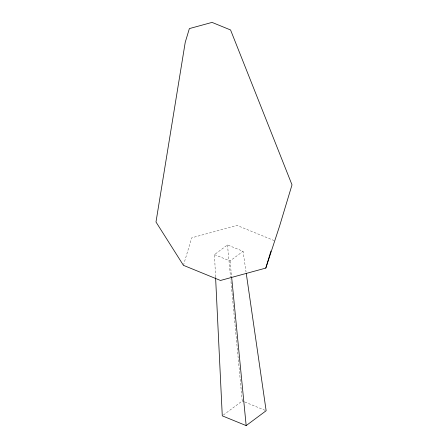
<?xml version="1.0" encoding="UTF-8"?>
<svg xmlns="http://www.w3.org/2000/svg" width="448" height="448" viewBox="0 0 448 448"><rect width="100%" height="100%" fill="white"/><g stroke="black" fill="none" stroke-linecap="round" stroke-linejoin="round"><path stroke-width="0.34" stroke-dasharray="2.24 1.68" d="M183.428 265.328L191.722 237.815L237.065 225.434L274.109 240.565M215.566 276.942L214.486 254.604L227.489 244.933L243.051 251.289L246.047 271.998M214.486 254.604L230.042 260.966L243.051 251.289M223.384 415.016L242.245 400.982L230.787 279.765M242.245 400.982L244.182 401.772M244.832 402.035L266.14 410.743M230.042 260.966L231.61 276.942M227.489 244.933L230.524 276.976"/><path stroke-width="0.67" d="M265.81 268.083L279.563 226.134L292.012 184.862L230.563 29.966L212.044 22.4L189.37 28.594L185.226 42.347L155.988 222.006L183.428 265.328L220.472 280.465L265.81 268.083L270.945 251.048M215.6 277.642L222.275 415.839L246.165 425.6L266.14 410.743L246.249 273.375M231.61 276.942L246.165 425.6"/></g></svg>
